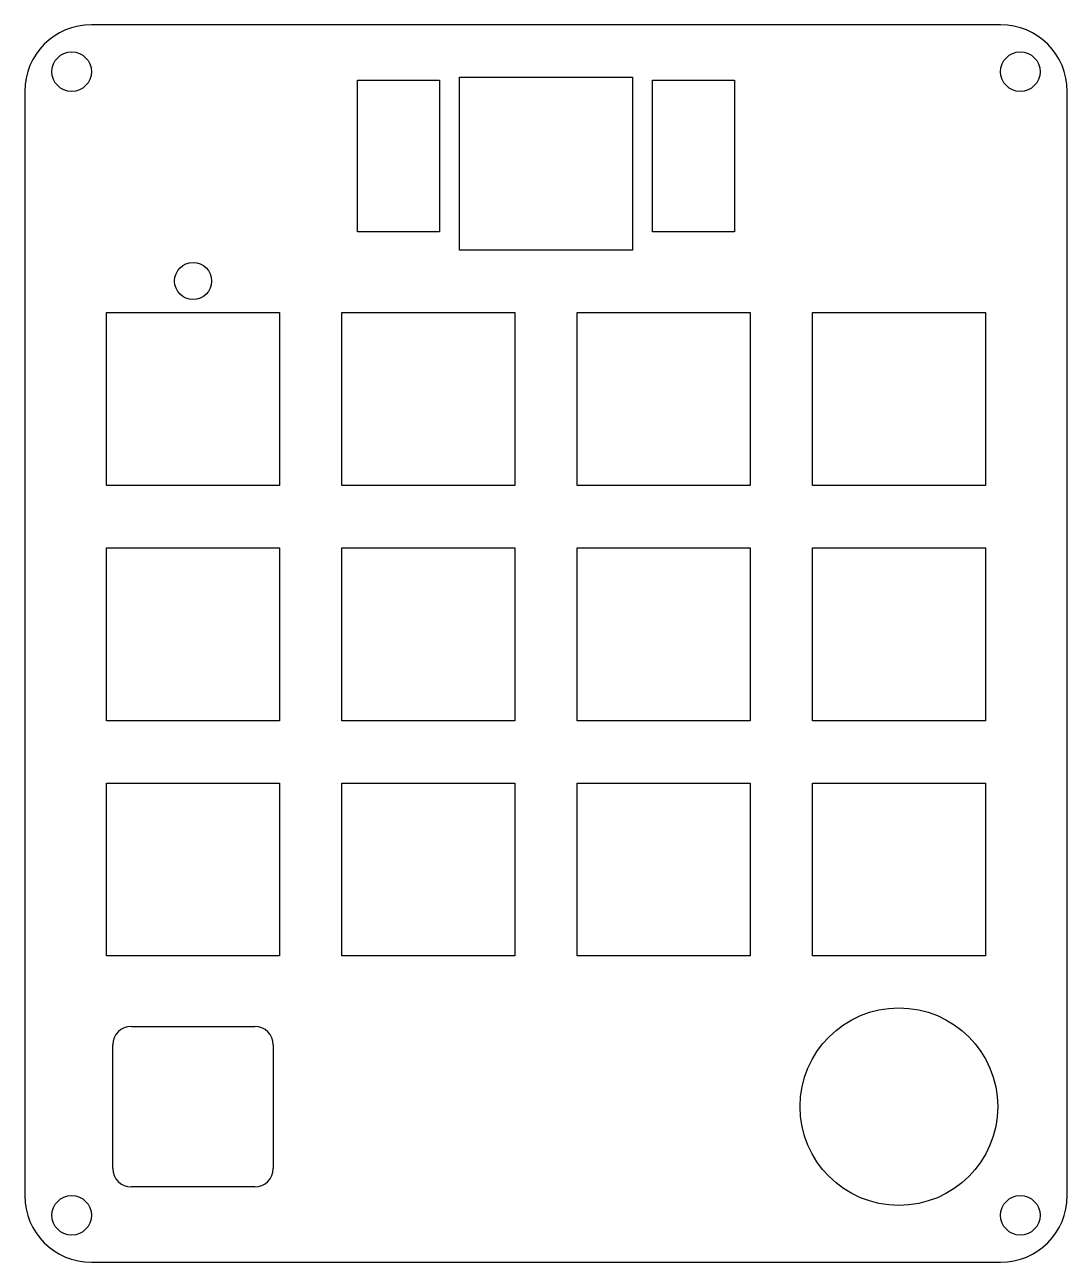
# Model space of a CAD drawing. Header units: millimetres. Extents: x 0 to 84, y 0 to 100.
import ezdxf

# ---------------------------------------------------------------- set-up
doc = ezdxf.new("R2010")
doc.units = ezdxf.units.MM

msp = doc.modelspace()

# ---------------------------------------------------------------- linework, layer by layer
for p, q in [((78.9, 100.1), (5.3, 100.1)), ((26.84, 95.62), (33.49, 95.62)), ((26.84, 83.32), (26.84, 95.62)), ((33.49, 95.62), (33.49, 83.32)), ((35.1, 95.85), (49.1, 95.85)), ((35.1, 81.85), (35.1, 95.85)), ((49.1, 95.85), (49.1, 81.85)), ((50.71, 95.62), (57.36, 95.62)), ((50.71, 83.32), (50.71, 95.62)), ((57.36, 95.62), (57.36, 83.32)), ((-0.1, 94.7), (-0.1, 5.3)), ((84.3, 5.3), (84.3, 94.7)), ((33.49, 83.32), (26.84, 83.32)), ((57.36, 83.32), (50.71, 83.32)), ((49.1, 81.85), (35.1, 81.85)), ((6.53, 76.8), (20.52, 76.8)), ((6.53, 62.8), (6.53, 76.8)), ((20.52, 76.8), (20.52, 62.8)), ((25.58, 76.8), (39.58, 76.8)), ((25.58, 62.8), (25.58, 76.8)), ((39.58, 76.8), (39.58, 62.8)), ((44.62, 76.8), (58.62, 76.8)), ((44.62, 62.8), (44.62, 76.8)), ((58.62, 76.8), (58.62, 62.8)), ((63.67, 76.8), (77.67, 76.8)), ((63.67, 62.8), (63.67, 76.8)), ((77.67, 76.8), (77.67, 62.8)), ((20.52, 62.8), (6.53, 62.8)), ((39.58, 62.8), (25.58, 62.8)), ((58.62, 62.8), (44.62, 62.8)), ((77.67, 62.8), (63.67, 62.8)), ((6.53, 57.75), (20.52, 57.75)), ((6.53, 43.75), (6.53, 57.75)), ((20.52, 57.75), (20.52, 43.75)), ((25.58, 57.75), (39.58, 57.75)), ((25.58, 43.75), (25.58, 57.75)), ((39.58, 57.75), (39.58, 43.75)), ((44.62, 57.75), (58.62, 57.75)), ((44.62, 43.75), (44.62, 57.75)), ((58.62, 57.75), (58.62, 43.75)), ((63.67, 57.75), (77.67, 57.75)), ((63.67, 43.75), (63.67, 57.75)), ((77.67, 57.75), (77.67, 43.75)), ((20.52, 43.75), (6.53, 43.75)), ((39.58, 43.75), (25.58, 43.75)), ((58.62, 43.75), (44.62, 43.75)), ((77.67, 43.75), (63.67, 43.75)), ((6.53, 38.7), (20.52, 38.7)), ((6.53, 24.7), (6.53, 38.7)), ((20.52, 38.7), (20.52, 24.7)), ((25.58, 38.7), (39.58, 38.7)), ((25.58, 24.7), (25.58, 38.7)), ((39.58, 38.7), (39.58, 24.7)), ((44.62, 38.7), (58.62, 38.7)), ((44.62, 24.7), (44.62, 38.7)), ((58.62, 38.7), (58.62, 24.7)), ((63.67, 38.7), (77.67, 38.7)), ((63.67, 24.7), (63.67, 38.7)), ((77.67, 38.7), (77.67, 24.7)), ((20.52, 24.7), (6.53, 24.7)), ((39.58, 24.7), (25.58, 24.7)), ((58.62, 24.7), (44.62, 24.7)), ((77.67, 24.7), (63.67, 24.7)), ((8.53, 19), (18.52, 19)), ((7.03, 7.5), (7.03, 17.5)), ((20.02, 17.5), (20.02, 7.5)), ((18.52, 6), (8.53, 6)), ((5.3, -0.1), (78.9, -0.1))]:
    msp.add_line(p, q)
for centre, radius in [((3.7, 96.3), 1.6), ((80.5, 96.3), 1.6), ((13.53, 79.35), 1.5), ((70.67, 12.5), 8), ((3.7, 3.7), 1.6), ((80.5, 3.7), 1.6)]:
    msp.add_circle(centre, radius)
for centre, radius, start, end in [((5.3, 94.7), 5.4, 90, 180), ((78.9, 94.7), 5.4, 0, 90), ((8.53, 17.5), 1.5, 90, 180), ((18.52, 17.5), 1.5, 0, 90), ((8.53, 7.5), 1.5, -180, -90), ((18.52, 7.5), 1.5, -90, 0), ((5.3, 5.3), 5.4, -180, -90), ((78.9, 5.3), 5.4, -90, 0)]:
    msp.add_arc(centre, radius, start, end)

doc.saveas('drawing.dxf')
